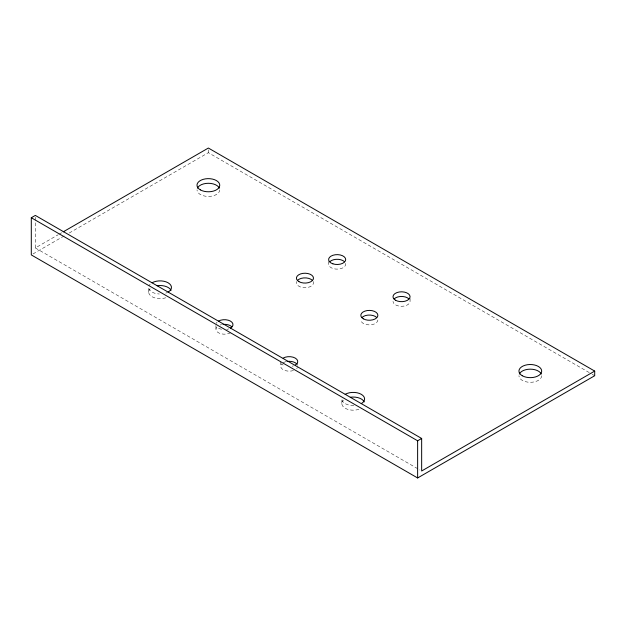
<?xml version="1.0" encoding="UTF-8"?>
<svg xmlns="http://www.w3.org/2000/svg" width="626" height="626" viewBox="0 0 626 626"><rect width="100%" height="100%" fill="white"/><g stroke="black" fill="none" stroke-linecap="round" stroke-linejoin="round"><path stroke-width="0.47" stroke-dasharray="3.13 2.35" d="M35.322 217.332L35.322 247.943L58.116 234.789M58.961 234.296L62.334 232.348M32.99 253.945L64.181 235.932M69.243 233.005L208.372 152.689L591.32 373.777M592.165 374.27L594.7 375.733M35.322 247.943L419.968 470.016M410.069 298.594L410.069 301.38A8.537 4.93 0 0 1 401.532 306.31A8.537 4.93 0 0 1 392.995 301.38M341.859 403.613L341.859 398.965A11.385 6.573 0 0 0 354.731 405.484M328.611 261.418L328.611 264.211A8.537 4.93 0 0 0 338.259 269.094A8.537 4.93 0 0 0 345.395 262.936M297.757 362.509L297.757 365.302M280.683 361.585L280.683 366.226M215.931 325.543L215.931 329.26M208.372 149.896L208.372 152.689M148.698 292.092L148.698 287.444A11.385 6.573 0 0 0 159.333 294.001M313.196 281.52A8.537 4.93 0 0 1 304.948 287.725A8.537 4.93 0 0 1 296.708 281.52M377.877 319.972A8.537 4.93 0 0 1 369.34 324.902A8.537 4.93 0 0 1 360.803 319.972M230.501 332.75A8.537 4.93 0 0 1 219.272 333.173A8.537 4.93 0 0 1 217.073 326.803M220.195 324.996A8.537 4.93 0 0 1 221.549 324.636M297.46 367.501A8.537 4.93 0 0 1 296.607 368.691M293.484 370.498A8.537 4.93 0 0 1 283.179 369.716A8.537 4.93 0 0 1 281.825 363.761M283.179 362.744A8.537 4.93 0 0 1 286.301 361.593M219.749 189.858A11.385 6.573 0 0 1 208.372 196.431A11.385 6.573 0 0 1 196.987 189.858M541.693 375.733A11.385 6.573 0 0 1 530.308 382.306A11.385 6.573 0 0 1 518.931 375.733M165.765 297.78A11.385 6.573 0 0 1 152.032 296.74A11.385 6.573 0 0 1 150.217 288.805M358.933 409.302A11.385 6.573 0 0 1 345.192 408.262A11.385 6.573 0 0 1 343.384 400.327M228.733 328.885A8.537 4.93 0 0 1 226.675 329.378M221.549 329.253A8.537 4.93 0 0 1 217.073 327.085M216.22 323.345A8.537 4.93 0 0 1 217.073 322.155M293.484 365.85A8.537 4.93 0 0 1 292.139 366.21M283.179 365.068A8.537 4.93 0 0 1 281.825 364.042M167.392 292.475A11.385 6.573 0 0 1 165.765 293.132M149.082 285.746A11.385 6.573 0 0 1 150.217 284.157"/><path stroke-width="0.94" d="M31.3 217.738L35.322 215.414L421.658 438.466L421.658 470.995L594.7 371.085L594.7 375.733L417.628 477.959L31.3 254.915L31.3 217.738L417.628 440.79L421.658 438.466M63.179 231.863L208.372 148.041L594.7 371.085M417.628 440.79L417.628 477.959M329.753 261.746A8.537 4.93 0 0 1 344.543 261.746M394.137 298.915A8.537 4.93 0 0 1 408.927 298.915M297.561 280.331A8.537 4.93 0 0 1 312.343 280.331M361.945 317.507A8.537 4.93 0 0 1 376.735 317.507M222.981 324.409A8.537 4.93 0 0 1 231.863 326.803M287.005 361.468A8.537 4.93 0 0 1 296.607 363.761M197.378 188.16A11.385 6.573 0 0 1 208.372 183.285A11.385 6.573 0 0 1 219.366 188.16M519.314 374.027A11.385 6.573 0 0 1 530.308 369.16A11.385 6.573 0 0 1 541.302 374.027M157.134 285.746A11.385 6.573 0 0 1 171.07 290.386M350.294 397.267A11.385 6.573 0 0 1 364.238 401.915M218.427 321.13A8.537 4.93 0 0 1 230.501 321.13A8.537 4.93 0 0 1 230.501 328.102M283.179 358.095A8.537 4.93 0 0 1 295.253 358.095A8.537 4.93 0 0 1 295.253 365.068M152.032 282.795A11.385 6.573 0 0 1 168.128 282.795A11.385 6.573 0 0 1 168.128 292.092M345.192 394.317A11.385 6.573 0 0 1 361.288 394.317A11.385 6.573 0 0 1 361.288 403.613M332.875 263.828A8.537 4.93 0 0 0 345.685 259.563A8.537 4.93 0 0 0 332.875 255.291A8.537 4.93 0 0 0 332.875 263.828M395.499 300.222A8.537 4.93 0 0 0 409.78 298.015A8.537 4.93 0 0 0 399.325 291.974A8.537 4.93 0 0 0 395.499 300.222M298.915 281.637A8.537 4.93 0 0 0 313.196 279.423A8.537 4.93 0 0 0 302.741 273.39A8.537 4.93 0 0 0 298.915 281.637M363.307 318.806A8.537 4.93 0 0 0 377.588 316.6A8.537 4.93 0 0 0 367.133 310.566A8.537 4.93 0 0 0 363.307 318.806M200.32 189.858A11.385 6.573 0 0 0 219.366 186.916A11.385 6.573 0 0 0 205.422 178.864A11.385 6.573 0 0 0 200.32 189.858M522.264 375.733A11.385 6.573 0 0 0 541.302 372.783A11.385 6.573 0 0 0 527.366 364.739A11.385 6.573 0 0 0 522.264 375.733"/></g></svg>
